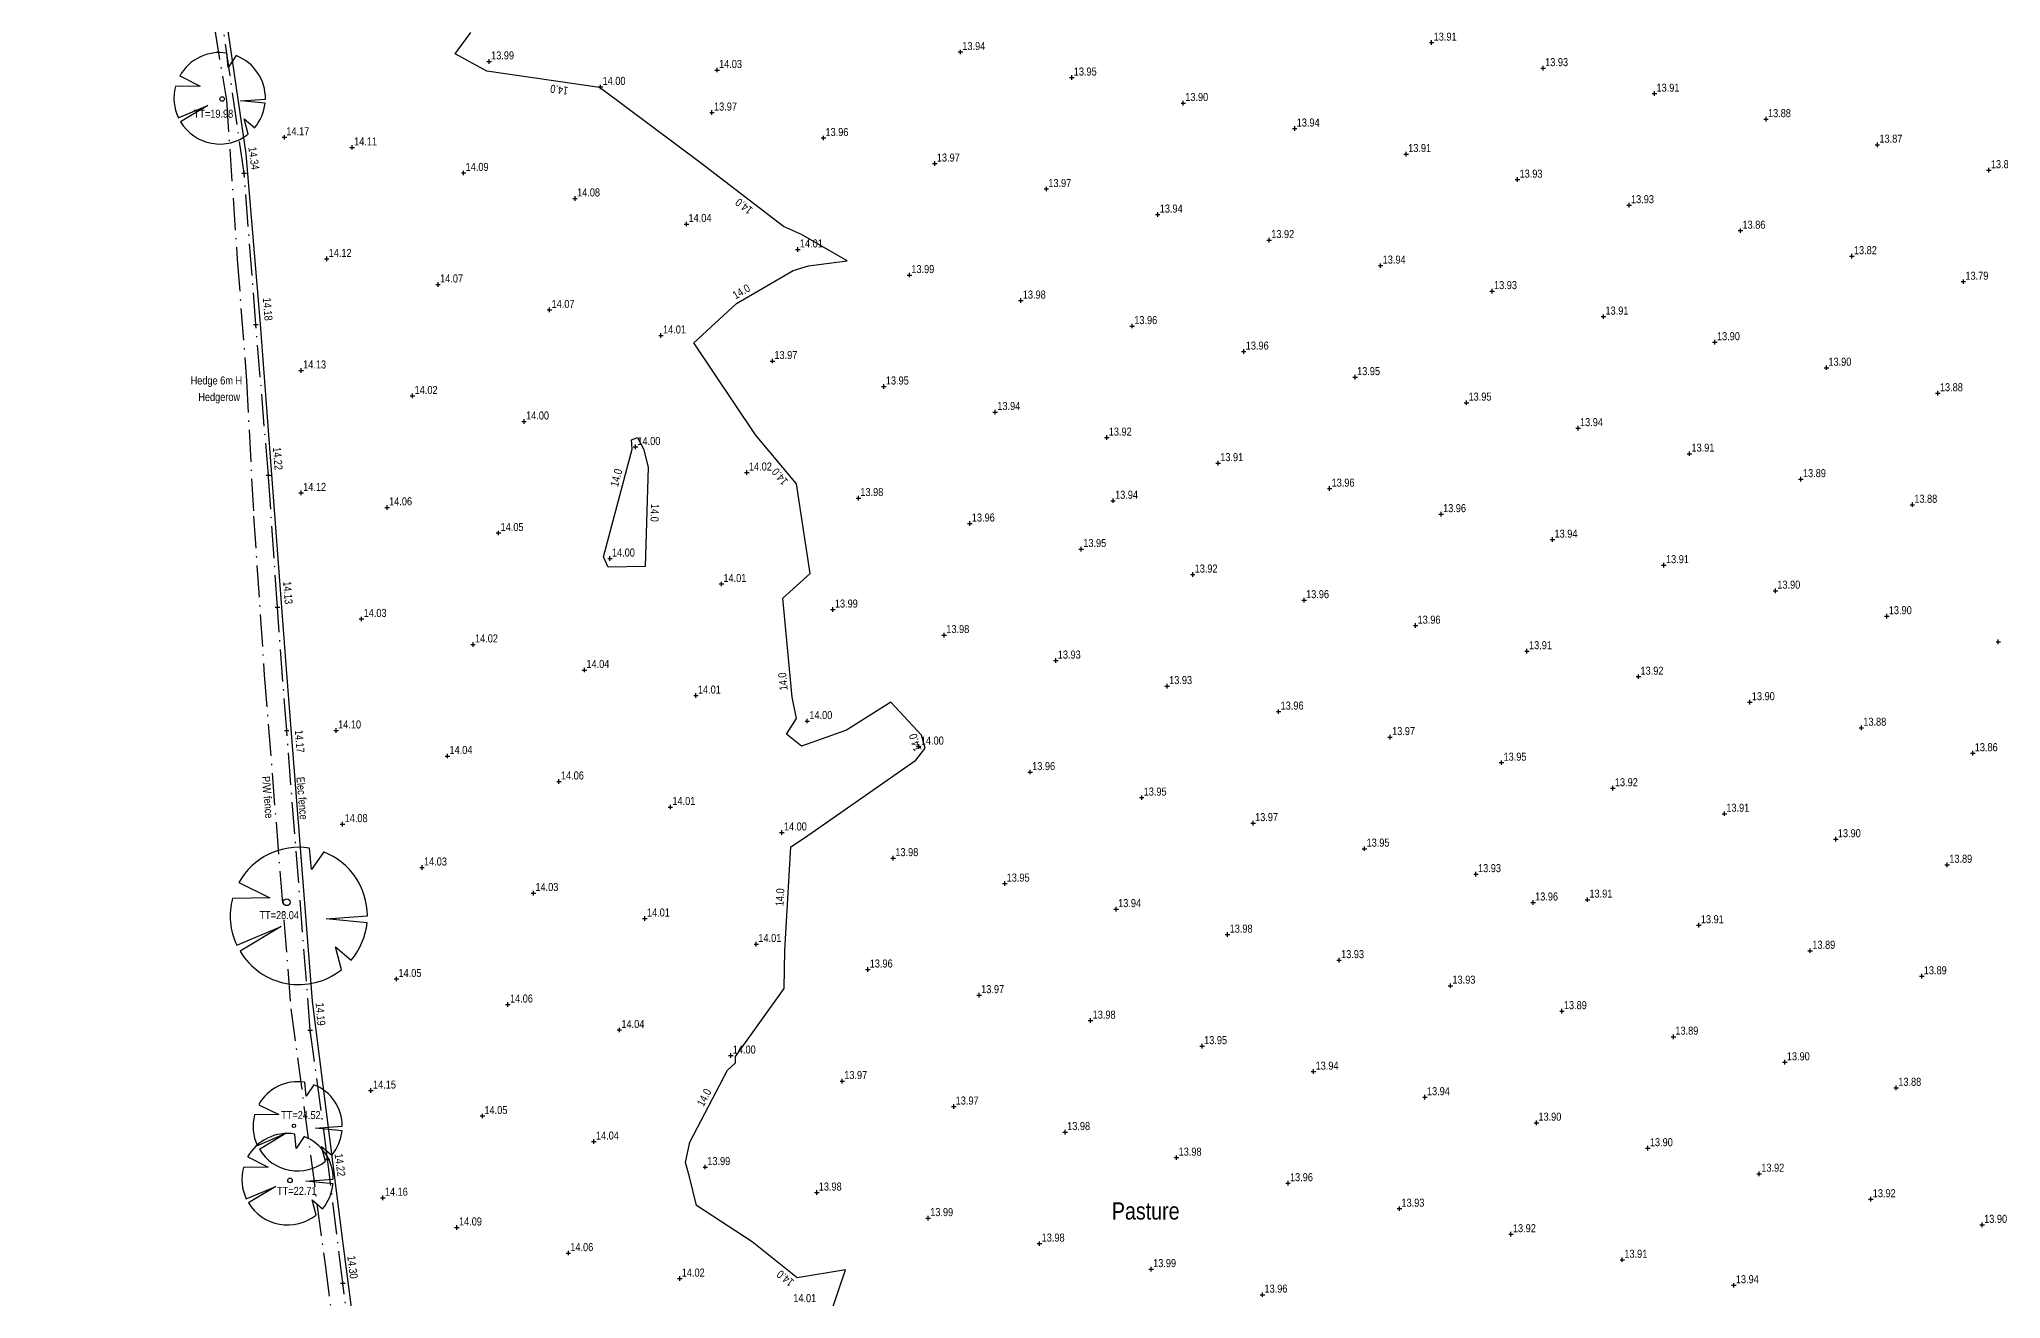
# Model space of a CAD drawing. Extents: x 452260 to 454003, y 451265 to 453203.
# Drawn here: x 452837.5 to 453009.1, y 452837.4 to 452947.6 of the extents above; entities that cross this region are included whole.
import ezdxf
from ezdxf.enums import TextEntityAlignment as Align

# ---------------------------------------------------------------- set-up
doc = ezdxf.new("R2010")
doc.units = 0
doc.header["$LTSCALE"] = 0.7
doc.header["$MEASUREMENT"] = 0
doc.header["$PDMODE"] = 2
doc.header["$PDSIZE"] = 0.2
doc.linetypes.add('Dash-Dot', pattern=[6, 4, -1, 0, -1])
for name, color, linetype, lineweight in [('FFS_Tree Top Levels', 94, 'Continuous', 25), ('FPS_Contours-Minor', 184, 'Continuous', 25), ('FPS_Fence', 42, 'Dash-Dot', 25), ('FPS_Hedge', 86, 'Continuous', 25), ('FPS_Hedge Top Level', 7, 'Continuous', 25), ('FPS_Levels', 7, 'Continuous', 25), ('FPS_Spot Levels', 7, 'Continuous', 25), ('FPS_Text', 7, 'Continuous', 25), ('FPS_Trees', 77, 'Continuous', 25)]:
    doc.layers.add(name, color=color, linetype=linetype, lineweight=lineweight)
doc.styles.add('Default', font='ARIALN.TTF')
doc.styles.get("Standard").update_dxf_attribs({"font": 'ARIALN.TTF'})

msp = doc.modelspace()

# ---------------------------------------------------------------- linework, layer by layer
at = {"layer": 'FPS_Contours-Minor', "elevation": 14, "flags": 128}
msp.add_lwpolyline([(452906.8, 452836.18), (452908.08, 452839.96), (452903.85, 452839.28), (452899.9, 452842.43), (452895.04, 452845.59), (452894.43, 452848.09), (452894.07, 452849.35), (452894.44, 452851.14), (452897.75, 452857.42), (452898.44, 452858.07), (452898.44, 452858.61), (452902.7, 452864.58), (452902.75, 452867.89), (452903.3, 452876.94), (452904.48, 452877.75), (452914.21, 452884.54), (452915.05, 452885.59), (452914.71, 452886.7), (452912.04, 452889.61), (452908.15, 452887.16), (452904.23, 452885.74), (452902.91, 452886.8), (452903.79, 452888.16), (452903.42, 452890.04), (452902.6, 452898.7), (452904.99, 452900.84), (452903.77, 452908.69), (452900.2, 452912.97), (452894.81, 452921), (452898.53, 452924.44), (452903.49, 452927.34), (452904.82, 452927.73), (452908.22, 452928.18), (452904.21, 452930.48), (452902.65, 452931.18), (452895.38, 452936.74), (452886.76, 452943.2), (452886.63, 452943.3), (452886.56, 452943.33), (452876.7, 452944.77), (452873.93, 452946.29), (452875.31, 452948.14)], dxfattribs=at)
msp.add_lwpolyline([(452887.3, 452901.41), (452886.89, 452902.29), (452889.42, 452911.73), (452889.34, 452912.52), (452889.89, 452912.74), (452890.39, 452911.75), (452890.82, 452910.13), (452890.54, 452901.46)], close=True, dxfattribs=at)
at = {"layer": 'FPS_Fence'}
for p, q in [((452850.02, 452965.52), (452853.92, 452942.24, 5)), ((452855.47, 452935.85, 14.34), (452853.59, 452948.94, 14.13)), ((452853.92, 452942.24, 5), (452854.87, 452928.31, 4.65)), ((452856.5, 452922.6, 14.18), (452855.47, 452935.85, 14.34)), ((452854.87, 452928.31, 4.65), (452855.67, 452917.71, 6.11)), ((452857.59, 452909.45, 14.22), (452856.5, 452922.6, 14.18)), ((452855.67, 452917.71, 6.11), (452856.3, 452905.85, 9.02)), ((452858.38, 452897.9, 14.13), (452857.59, 452909.45, 14.22)), ((452856.3, 452905.85, 9.02), (452857.23, 452891.97, 7.72)), ((452859.19, 452887.13, 14.17), (452858.38, 452897.9, 14.13)), ((452857.23, 452891.97, 7.72), (452859.56, 452862.78, 6.94)), ((452861.25, 452860.93, 14.19), (452859.19, 452887.13, 14.17)), ((452859.56, 452862.78, 6.94), (452862.55, 452840.44, 7.45)), ((452862.77, 452849.65, 14.22), (452861.25, 452860.93, 14.19)), ((452864.1, 452838.82, 14.3), (452862.77, 452849.65, 14.22)), ((452862.55, 452840.44, 7.45), (452865.84, 452814.92, 8.27)), ((452865.36, 452829.33, 14.25), (452864.1, 452838.82, 14.3))]:
    msp.add_line(p, q, dxfattribs=at)
for p in [(452855.47, 452935.85, 14.34), (452856.5, 452922.6, 14.18), (452857.59, 452909.45, 14.22), (452858.38, 452897.9, 14.13), (452859.19, 452887.13, 14.17), (452861.25, 452860.93, 14.19), (452862.77, 452849.65, 14.22), (452864.1, 452838.82, 14.3)]:
    msp.add_point(p, dxfattribs=at)
at = {"layer": 'FPS_Hedge', "elevation": 14.21, "flags": 128}
msp.add_lwpolyline([(452837.54, 453058.22), (452839.54, 453044.32), (452843.59, 453018.37), (452847.32, 452993.13), (452852.13, 452961.46), (452855.63, 452937.53), (452856.88, 452922.65), (452859.12, 452892.87), (452861.43, 452863.45), (452864.13, 452842.03), (452866.91, 452820.85), (452871.71, 452787.03)], dxfattribs=at)
at = {"layer": 'FPS_Spot Levels'}
for p in [(452918.12, 452946.44, 13.94), (452959.34, 452947.26, 13.91), (452876.9, 452945.61, 13.99), (452896.84, 452944.86, 14.03), (452927.87, 452944.2, 13.95), (452969.09, 452945.03, 13.93), (452886.65, 452943.38, 14), (452978.84, 452942.8, 13.91), (452896.39, 452941.15, 13.97), (452937.62, 452941.97, 13.9), (452858.99, 452938.98, 14.17), (452947.36, 452939.74, 13.94), (452988.59, 452940.57, 13.88), (452864.92, 452938.1, 14.11), (452906.14, 452938.92, 13.96), (452957.11, 452937.51, 13.91), (452998.33, 452938.33, 13.87), (452874.67, 452935.86, 14.09), (452915.89, 452936.69, 13.97), (453008.08, 452936.1, 13.83), (452925.64, 452934.46, 13.97), (452966.86, 452935.28, 13.93), (452884.41, 452933.63, 14.08), (452935.38, 452932.23, 13.94), (452976.61, 452933.05, 13.93), (452894.16, 452931.4, 14.04), (452986.36, 452930.82, 13.86), (452903.91, 452929.17, 14.01), (452945.13, 452929.99, 13.92), (452862.69, 452928.35, 14.12), (452913.66, 452926.94, 13.99), (452954.88, 452927.76, 13.94), (452996.1, 452928.59, 13.82), (452872.43, 452926.12, 14.07), (452964.63, 452925.53, 13.93), (453005.85, 452926.36, 13.79), (452882.18, 452923.89, 14.07), (452923.41, 452924.71, 13.98), (452933.15, 452922.48, 13.96), (452974.38, 452923.3, 13.91), (452891.93, 452921.65, 14.01), (452942.9, 452920.25, 13.96), (452984.12, 452921.07, 13.9), (452860.46, 452918.6, 14.13), (452901.68, 452919.42, 13.97), (452993.87, 452918.84, 13.9), (452911.43, 452917.19, 13.95), (452952.65, 452918.02, 13.95), (452870.2, 452916.37, 14.02), (452921.17, 452914.96, 13.94), (452962.4, 452915.78, 13.95), (453003.62, 452916.61, 13.88), (452879.95, 452914.14, 14), (452972.15, 452913.55, 13.94), (452889.7, 452911.91, 14), (452930.92, 452912.73, 13.92), (452940.67, 452910.5, 13.91), (452981.89, 452911.32, 13.91), (452899.45, 452909.67, 14.02), (452950.42, 452908.27, 13.96), (452991.64, 452909.09, 13.89), (452860.46, 452907.9, 14.12), (452867.97, 452906.62, 14.06), (452909.2, 452907.44, 13.98), (452931.47, 452907.21, 13.94), (453001.39, 452906.86, 13.88), (452918.94, 452905.21, 13.96), (452960.17, 452906.04, 13.96), (452877.72, 452904.39, 14.05), (452928.69, 452902.98, 13.95), (452969.91, 452903.81, 13.94), (452887.47, 452902.16, 14), (452979.66, 452901.57, 13.91), (452897.22, 452899.93, 14.01), (452938.44, 452900.75, 13.92), (452948.19, 452898.52, 13.96), (452989.41, 452899.34, 13.9), (452865.74, 452896.87, 14.03), (452906.96, 452897.7, 13.99), (452957.94, 452896.29, 13.96), (452999.16, 452897.11, 13.9), (452875.49, 452894.64, 14.02), (452916.71, 452895.46, 13.98), (453008.91, 452894.88, 13.89), (452926.46, 452893.23, 13.93), (452967.68, 452894.06, 13.91), (452885.24, 452892.41, 14.04), (452936.21, 452891, 13.93), (452977.43, 452891.83, 13.92), (452894.99, 452890.18, 14.01), (452987.18, 452889.59, 13.9), (452904.73, 452887.95, 14), (452945.96, 452888.77, 13.96), (452863.51, 452887.12, 14.1), (452955.7, 452886.54, 13.97), (452996.93, 452887.36, 13.88), (452873.26, 452884.89, 14.04), (452914.48, 452885.72, 14), (452965.45, 452884.31, 13.95), (453006.67, 452885.13, 13.86), (452883.01, 452882.66, 14.06), (452924.23, 452883.49, 13.96), (452933.98, 452881.25, 13.95), (452975.2, 452882.08, 13.92), (452864.08, 452878.93, 14.08), (452892.75, 452880.43, 14.01), (452943.72, 452879.02, 13.97), (452984.95, 452879.85, 13.91), (452902.5, 452878.2, 14), (452994.7, 452877.62, 13.9), (452912.25, 452875.97, 13.98), (452953.47, 452876.79, 13.95), (452871.03, 452875.15, 14.03), (452963.22, 452874.56, 13.93), (453004.44, 452875.38, 13.89), (452880.78, 452872.91, 14.03), (452922, 452873.74, 13.95), (452968.22, 452872.09, 13.96), (452972.97, 452872.33, 13.91), (452890.52, 452870.68, 14.01), (452931.75, 452871.51, 13.94), (452941.49, 452869.28, 13.98), (452982.72, 452870.1, 13.91), (452900.27, 452868.45, 14.01), (452951.24, 452867.04, 13.93), (452992.46, 452867.87, 13.89), (452868.8, 452865.4, 14.05), (452910.02, 452866.22, 13.96), (453002.21, 452865.64, 13.89), (452919.77, 452863.99, 13.97), (452960.99, 452864.81, 13.93), (452878.54, 452863.17, 14.06), (452929.51, 452861.76, 13.98), (452970.74, 452862.58, 13.89), (452888.29, 452860.94, 14.04), (452980.49, 452860.35, 13.89), (452898.04, 452858.7, 14), (452939.26, 452859.53, 13.95), (452949.01, 452857.3, 13.94), (452990.23, 452858.12, 13.9), (452866.56, 452855.65, 14.15), (452907.79, 452856.47, 13.97), (452958.76, 452855.07, 13.94), (452999.98, 452855.89, 13.88), (452876.31, 452853.42, 14.05), (452917.54, 452854.24, 13.97), (452927.28, 452852.01, 13.98), (452968.51, 452852.83, 13.9), (452886.06, 452851.19, 14.04), (452937.03, 452849.78, 13.98), (452978.25, 452850.6, 13.9), (452895.81, 452848.96, 13.99), (452988, 452848.37, 13.92), (452905.56, 452846.73, 13.98), (452946.78, 452847.55, 13.96), (452867.6, 452846.27, 14.16), (452956.53, 452845.32, 13.93), (452997.75, 452846.14, 13.92), (452874.08, 452843.67, 14.09), (452915.3, 452844.49, 13.99), (452966.28, 452843.09, 13.92), (453007.5, 452843.91, 13.9), (452883.83, 452841.44, 14.06), (452925.05, 452842.26, 13.98), (452934.8, 452840.03, 13.99), (452976.02, 452840.86, 13.91), (452893.58, 452839.21, 14.02), (452944.55, 452837.8, 13.96), (452985.77, 452838.62, 13.94)]:
    msp.add_point(p, dxfattribs=at)
at = {"layer": 'FPS_Trees', "color": 77, "linetype": 'Continuous', "lineweight": 25}
for points in [[(452854.78, 452946.12, 14.35), (452854.08, 452945.09, 14.35), (452853.96, 452946.34, 14.35)], [(452849.84, 452944.34, 14.35), (452851.63, 452943.45, 14.35), (452849.46, 452943.41, 14.35)], [(452849.71, 452940.68, 14.35), (452852.3, 452941.77, 14.35), (452849.9, 452940.33, 14.35)], [(452857.3, 452941.95, 14.35), (452855.14, 452942.17, 14.35), (452857.33, 452942.32, 14.35)], [(452855.82, 452939.25, 14.35), (452855.47, 452940.59, 14.35), (452856.39, 452939.81, 14.35)], [(452862.43, 452876.5, 14.07), (452861.37, 452874.96, 14.07), (452861.19, 452876.84, 14.07)], [(452855.01, 452873.83, 14.07), (452857.71, 452872.5, 14.07), (452854.45, 452872.44, 14.07)], [(452866.22, 452870.31, 14.07), (452862.64, 452870.67, 14.07), (452866.25, 452870.91, 14.07)], [(452854.83, 452868.34, 14.07), (452858.71, 452869.98, 14.07), (452855.11, 452867.82, 14.07)], [(452863.98, 452866.21, 14.07), (452863.47, 452868.21, 14.07), (452864.84, 452867.05, 14.07)], [(452861.57, 452856.15, 14.36), (452860.88, 452855.14, 14.36), (452860.77, 452856.37, 14.36)], [(452856.75, 452854.41, 14.36), (452858.5, 452853.55, 14.36), (452856.38, 452853.51, 14.36)], [(452856.63, 452850.85, 14.36), (452859.15, 452851.91, 14.36), (452856.81, 452850.5, 14.36)], [(452860.72, 452851.62, 14.2), (452860.02, 452850.58, 14.2), (452859.9, 452851.84, 14.2)], [(452864.04, 452852.13, 14.36), (452861.71, 452852.36, 14.36), (452864.05, 452852.52, 14.36)], [(452862.58, 452849.46, 14.36), (452862.24, 452850.76, 14.36), (452863.14, 452850, 14.36)], [(452855.78, 452849.84, 14.2), (452857.57, 452848.95, 14.2), (452855.4, 452848.91, 14.2)], [(452855.65, 452846.18, 14.2), (452858.24, 452847.27, 14.2), (452855.84, 452845.82, 14.2)], [(452863.25, 452847.49, 14.2), (452860.86, 452847.73, 14.2), (452863.27, 452847.89, 14.2)], [(452861.76, 452844.75, 14.2), (452861.41, 452846.08, 14.2), (452862.33, 452845.31, 14.2)]]:
    msp.add_polyline3d(points, dxfattribs=at)
at = {"layer": 'FPS_Trees', "color": 42, "linetype": 'Continuous', "lineweight": 25}
for centre, radius in [((452853.55, 452942.33, 14.35), 0.2), ((452859.19, 452872.11, 14.07), 0.3), ((452859.82, 452852.56, 14.36), 0.15), ((452859.48, 452847.79, 14.2), 0.2)]:
    msp.add_circle(centre, radius, dxfattribs=at)
at = {"layer": 'FPS_Trees', "color": 77, "linetype": 'Continuous', "lineweight": 25}
for centre, radius, start, end in [((452853.33, 452942.39, 14.35), 4, 80.968, 150.872), ((452853.33, 452942.39, 14.35), 4, 358.9468, 68.758), ((452853.33, 452942.39, 14.35), 4, 165.198, 205.304), ((452853.33, 452942.39, 14.35), 4, 319.896, 353.7388), ((452853.33, 452942.39, 14.35), 4, 211.031, 308.435), ((452860.25, 452870.91, 14.07), 6, 80.968, 150.872), ((452860.25, 452870.91, 14.07), 6, 0, 68.758), ((452860.25, 452870.91, 14.07), 6, 165.198, 205.304), ((452860.25, 452870.91, 14.07), 6, 319.896, 354.273), ((452860.25, 452870.91, 14.07), 6, 211.031, 308.435), ((452860.15, 452852.52, 14.36), 3.9, 80.968, 150.872), ((452860.15, 452852.52, 14.36), 3.9, 0, 68.758), ((452860.15, 452852.52, 14.36), 3.9, 165.198, 205.304), ((452859.27, 452847.89, 14.2), 4, 80.968, 150.872), ((452860.15, 452852.52, 14.36), 3.9, 319.896, 354.273), ((452860.15, 452852.52, 14.36), 3.9, 211.031, 308.435), ((452859.27, 452847.89, 14.2), 4, 0, 68.758), ((452859.27, 452847.89, 14.2), 4, 165.198, 205.304), ((452859.27, 452847.89, 14.2), 4, 319.896, 354.273), ((452859.27, 452847.89, 14.2), 4, 211.031, 308.435)]:
    msp.add_arc(centre, radius, start, end, dxfattribs=at)

# ---------------------------------------------------------------- texts
at = {"layer": 'FFS_Tree Top Levels', "style": 'Default'}
for s, p in [('TT=19.98', (452851.06, 452940.69)), ('TT=28.04', (452856.81, 452870.63)), ('TT=24.52', (452858.71, 452853.15)), ('TT=22.71', (452858.35, 452846.52))]:
    msp.add_text(s, height=0.7, dxfattribs=at).set_placement(p)
at = {"layer": 'FPS_Contours-Minor', "style": 'Default'}
for rotation, p in [(171.6983, (452883.08, 452943.48, 14)), (142.5589, (452899.4, 452933.22, 14)), (30.3826, (452899.13, 452925.19, 14)), (74.9891, (452888.36, 452909.13, 14)), (129.7971, (452902.6, 452909.54, 14)), (268.1691, (452891.04, 452906.16, 14)), (95.4361, (452902.94, 452891.44, 14)), (107.2151, (452914.5, 452886.17, 14)), (86.5371, (452902.68, 452872.52, 14)), (62.186, (452896.01, 452854.88, 14)), (141.4199, (452903.02, 452839.5, 14))]:
    msp.add_text('14.0', height=0.7, rotation=rotation, dxfattribs=at).set_placement(p, align=Align.CENTER)
at = {"layer": 'FPS_Hedge Top Level'}
msp.add_text('Hedge 6m H', height=0.7, dxfattribs=at).set_placement((452850.79, 452917.37))
at = {"layer": 'FPS_Levels'}
for s, rotation, p in [('14.34', -81.8252, (452856.81, 452936.2)), ('14.18', -85.5596, (452857.96, 452922.98)), ('14.22', -85.2724, (452858.84, 452909.92)), ('14.13', -86.0655, (452859.72, 452898.19)), ('14.17', -85.7087, (452860.75, 452885.2)), ('14.19', -85.5075, (452862.58, 452861.35)), ('14.22', -82.3409, (452864.34, 452848.19)), ('14.30', -82.9675, (452865.43, 452839.25))]:
    msp.add_text(s, height=0.7, rotation=rotation, dxfattribs=at).set_placement(p, align=Align.TOP_RIGHT)
at = {"layer": 'FPS_Spot Levels', "style": 'Default'}
for s, p in [('13.91', (452959.52, 452947.43, 13.91)), ('13.99', (452877.07, 452945.79, 13.99)), ('13.94', (452918.29, 452946.61, 13.94)), ('13.95', (452928.04, 452944.38, 13.95)), ('13.93', (452969.27, 452945.2, 13.93)), ('14.00', (452886.82, 452943.56, 14)), ('13.90', (452937.79, 452942.15, 13.9)), ('13.91', (452979.01, 452942.97, 13.91)), ('13.97', (452896.57, 452941.32, 13.97)), ('13.88', (452988.76, 452940.74, 13.88)), ('14.17', (452859.16, 452939.16, 14.17)), ('13.96', (452906.32, 452939.09, 13.96)), ('13.94', (452947.54, 452939.92, 13.94)), ('13.87', (452998.51, 452938.51, 13.87)), ('14.11', (452865.09, 452938.27, 14.11)), ('13.97', (452916.06, 452936.86, 13.97)), ('13.91', (452957.29, 452937.69, 13.91)), ('14.09', (452874.84, 452936.04, 14.09)), ('13.93', (452967.03, 452935.45, 13.93)), ('13.83', (453008.26, 452936.28, 13.83)), ('14.08', (452884.59, 452933.81, 14.08)), ('13.97', (452925.81, 452934.63, 13.97)), ('14.04', (452894.34, 452931.58, 14.04)), ('13.94', (452935.56, 452932.4, 13.94)), ('13.93', (452976.78, 452933.22, 13.93)), ('13.92', (452945.31, 452930.17, 13.92)), ('13.86', (452986.53, 452930.99, 13.86)), ('14.12', (452862.86, 452928.52, 14.12)), ('14.01', (452904.08, 452929.35, 14.01)), ('13.82', (452996.28, 452928.76, 13.82)), ('13.99', (452913.83, 452927.11, 13.99)), ('13.94', (452955.06, 452927.94, 13.94)), ('13.79', (453006.03, 452926.53, 13.79)), ('14.07', (452872.61, 452926.29, 14.07)), ('13.98', (452923.58, 452924.88, 13.98)), ('13.93', (452964.8, 452925.71, 13.93)), ('14.07', (452882.36, 452924.06, 14.07)), ('13.91', (452974.55, 452923.48, 13.91)), ('14.01', (452892.11, 452921.83, 14.01)), ('13.96', (452933.33, 452922.65, 13.96)), ('13.97', (452901.85, 452919.6, 13.97)), ('13.96', (452943.08, 452920.42, 13.96)), ('13.90', (452984.3, 452921.24, 13.9)), ('14.13', (452860.63, 452918.77, 14.13)), ('13.95', (452952.82, 452918.19, 13.95)), ('13.90', (452994.05, 452919.01, 13.9)), ('14.02', (452870.38, 452916.54, 14.02)), ('13.95', (452911.6, 452917.37, 13.95)), ('13.88', (453003.8, 452916.78, 13.88)), ('13.94', (452921.35, 452915.14, 13.94)), ('13.95', (452962.57, 452915.96, 13.95)), ('14.00', (452880.13, 452914.31, 14)), ('13.92', (452931.1, 452912.9, 13.92)), ('13.94', (452972.32, 452913.73, 13.94)), ('14.00', (452889.87, 452912.08, 14)), ('13.91', (452982.07, 452911.5, 13.91)), ('14.02', (452899.62, 452909.85, 14.02)), ('13.91', (452940.85, 452910.67, 13.91)), ('13.89', (452991.82, 452909.27, 13.89)), ('14.12', (452860.63, 452908.07, 14.12)), ('13.98', (452909.37, 452907.62, 13.98)), ('13.96', (452950.59, 452908.44, 13.96)), ('14.06', (452868.15, 452906.8, 14.06)), ('13.96', (452960.34, 452906.21, 13.96)), ('13.88', (453001.56, 452907.03, 13.88)), ('14.05', (452877.9, 452904.56, 14.05)), ('13.96', (452919.12, 452905.39, 13.96)), ('13.95', (452928.87, 452903.16, 13.95)), ('13.94', (452970.09, 452903.98, 13.94)), ('14.00', (452887.64, 452902.33, 14)), ('13.92', (452938.61, 452900.93, 13.92)), ('13.91', (452979.84, 452901.75, 13.91)), ('14.01', (452897.39, 452900.1, 14.01)), ('13.90', (452989.58, 452899.52, 13.9)), ('13.99', (452907.14, 452897.87, 13.99)), ('13.96', (452948.36, 452898.69, 13.96)), ('13.90', (452999.33, 452897.29, 13.9)), ('14.03', (452865.92, 452897.05, 14.03)), ('13.98', (452916.89, 452895.64, 13.98)), ('13.96', (452958.11, 452896.46, 13.96)), ('14.02', (452875.66, 452894.82, 14.02)), ('13.91', (452967.86, 452894.23, 13.91)), ('14.04', (452885.41, 452892.59, 14.04)), ('13.93', (452926.64, 452893.41, 13.93)), ('13.93', (452936.38, 452891.18, 13.93)), ('13.92', (452977.61, 452892, 13.92)), ('14.01', (452895.16, 452890.35, 14.01)), ('13.96', (452946.13, 452888.95, 13.96)), ('13.90', (452987.35, 452889.77, 13.9)), ('14.10', (452863.69, 452887.3, 14.1)), ('14.00', (452904.91, 452888.12, 14)), ('13.88', (452997.1, 452887.54, 13.88)), ('14.00', (452914.66, 452885.89, 14)), ('13.97', (452955.88, 452886.72, 13.97)), ('13.86', (453006.85, 452885.31, 13.86)), ('14.04', (452873.43, 452885.07, 14.04)), ('13.96', (452924.4, 452883.66, 13.96)), ('13.95', (452965.63, 452884.48, 13.95)), ('14.06', (452883.18, 452882.84, 14.06)), ('13.92', (452975.37, 452882.25, 13.92)), ('14.01', (452892.93, 452880.61, 14.01)), ('13.95', (452934.15, 452881.43, 13.95)), ('14.08', (452864.26, 452879.11, 14.08)), ('13.97', (452943.9, 452879.2, 13.97)), ('13.91', (452985.12, 452880.02, 13.91)), ('14.00', (452902.68, 452878.38, 14)), ('13.95', (452953.65, 452876.97, 13.95)), ('13.90', (452994.87, 452877.79, 13.9)), ('14.03', (452871.2, 452875.32, 14.03)), ('13.98', (452912.43, 452876.14, 13.98)), ('13.89', (453004.62, 452875.56, 13.89)), ('13.95', (452922.17, 452873.91, 13.95)), ('13.93', (452963.4, 452874.74, 13.93)), ('14.03', (452880.95, 452873.09, 14.03)), ('13.94', (452931.92, 452871.68, 13.94)), ('13.91', (452973.14, 452872.51, 13.91)), ('14.01', (452890.7, 452870.86, 14.01)), ('13.91', (452982.89, 452870.27, 13.91)), ('14.01', (452900.45, 452868.63, 14.01)), ('13.98', (452941.67, 452869.45, 13.98)), ('13.96', (452910.19, 452866.4, 13.96)), ('13.93', (452951.42, 452867.22, 13.93)), ('13.89', (452992.64, 452868.04, 13.89)), ('14.05', (452868.97, 452865.57, 14.05)), ('13.93', (452961.16, 452864.99, 13.93)), ('13.89', (453002.39, 452865.81, 13.89)), ('14.06', (452878.72, 452863.34, 14.06)), ('13.97', (452919.94, 452864.16, 13.97)), ('13.98', (452929.69, 452861.93, 13.98)), ('13.89', (452970.91, 452862.76, 13.89)), ('14.04', (452888.47, 452861.11, 14.04)), ('13.95', (452939.44, 452859.7, 13.95)), ('13.89', (452980.66, 452860.53, 13.89)), ('14.00', (452898.21, 452858.88, 14)), ('13.90', (452990.41, 452858.29, 13.9)), ('13.97', (452907.96, 452856.65, 13.97)), ('13.94', (452949.19, 452857.47, 13.94)), ('14.15', (452866.74, 452855.82, 14.15)), ('13.97', (452917.71, 452854.42, 13.97)), ('13.94', (452958.93, 452855.24, 13.94)), ('13.88', (453000.16, 452856.06, 13.88)), ('14.05', (452876.49, 452853.59, 14.05)), ('13.90', (452968.68, 452853.01, 13.9)), ('14.04', (452886.24, 452851.36, 14.04)), ('13.98', (452927.46, 452852.19, 13.98)), ('13.98', (452937.21, 452849.95, 13.98)), ('13.90', (452978.43, 452850.78, 13.9)), ('13.99', (452895.98, 452849.13, 13.99)), ('13.96', (452946.95, 452847.72, 13.96)), ('13.92', (452988.18, 452848.55, 13.92)), ('14.16', (452867.78, 452846.45, 14.16)), ('13.98', (452905.73, 452846.9, 13.98)), ('13.92', (452997.93, 452846.32, 13.92)), ('13.99', (452915.48, 452844.67, 13.99)), ('13.93', (452956.7, 452845.49, 13.93)), ('13.90', (453007.67, 452844.08, 13.9)), ('14.09', (452874.26, 452843.85, 14.09)), ('13.98', (452925.23, 452842.44, 13.98)), ('13.92', (452966.45, 452843.26, 13.92)), ('14.06', (452884, 452841.61, 14.06)), ('13.91', (452976.2, 452841.03, 13.91)), ('14.02', (452893.75, 452839.38, 14.02)), ('13.99', (452934.98, 452840.21, 13.99)), ('13.96', (452944.72, 452837.98, 13.96)), ('13.94', (452985.95, 452838.8, 13.94)), ('14.01', (452903.5, 452837.15, 14.01))]:
    msp.add_text(s, height=0.7, dxfattribs=at).set_placement(p)
at = {"layer": 'FPS_Spot Levels'}
for s, p in [('14.03', (452897.01, 452945.04)), ('13.94', (452931.65, 452907.38)), ('13.96', (452968.39, 452872.26))]:
    msp.add_text(s, height=0.7, dxfattribs=at).set_placement(p)
at = {"layer": 'FPS_Text'}
for s, height, p in [('Hedgerow', 0.7, (452851.46, 452915.93)), ('Pasture', 1.5, (452931.37, 452844.37))]:
    msp.add_text(s, height=height, dxfattribs=at).set_placement(p)
for s, p in [('P/W fence', (452857.02, 452883.1)), ('Elec fence', (452860.04, 452883.04))]:
    msp.add_text(s, height=0.7, rotation=274.7906, dxfattribs=at).set_placement(p)

doc.saveas('drawing.dxf')
